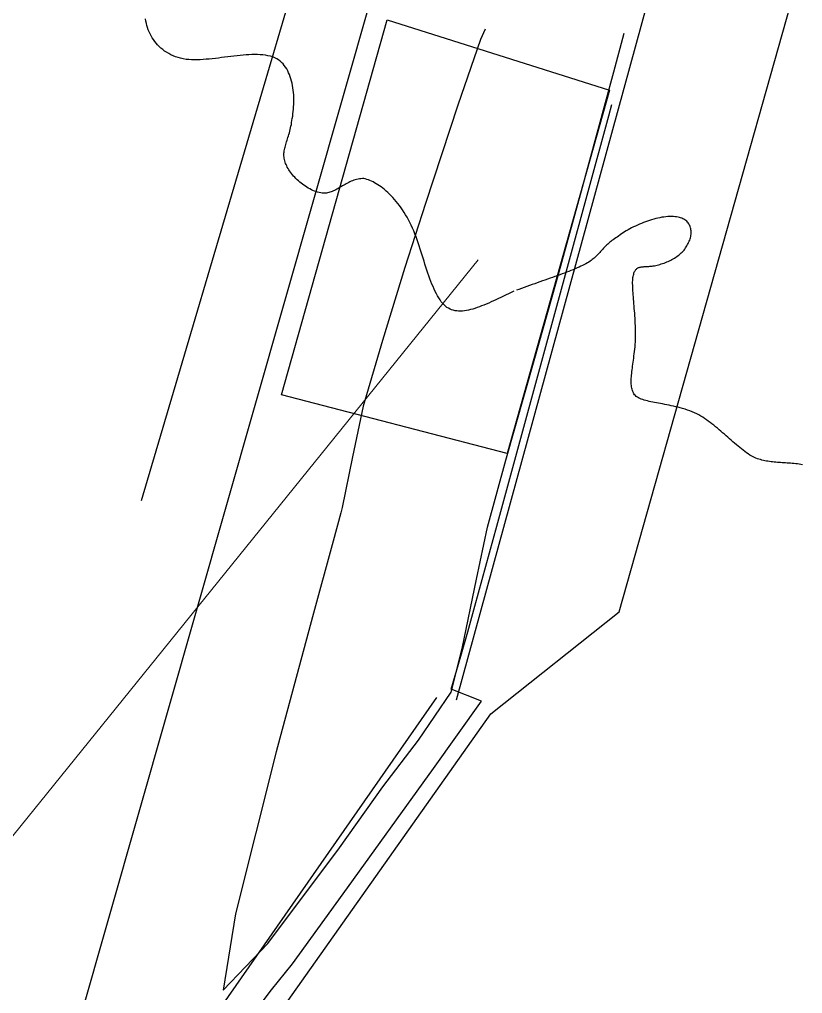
# Model space of a CAD drawing. Header units: metres. Extents: x 507606 to 508087, y 6966978 to 6967359.
# Drawn here: x 507939.292 to 507941.307, y 6967152.274 to 6967154.781 of the extents above; entities that cross this region are included whole.
import ezdxf

# ---------------------------------------------------------------- set-up
doc = ezdxf.new("R2010")
doc.units = ezdxf.units.M
doc.linetypes.add('ISO-DASHED2', pattern=[6, 4, -2])
for name, color, linetype in [('CON_EX. MIN', 253, 'ISO-DASHED2'), ('mga2020DR_GRATE', 252, 'Continuous'), ('mga2020ROAD_KERB_BACK', 252, 'Continuous'), ('mga2020ROAD_KERB_INVERT', 252, 'Continuous'), ('mga2020ROAD_KERB_LIP', 252, 'Continuous'), ('mga2020ROAD_KERB_TOP', 252, 'Continuous'), ('mga2020VEG_TREE', 252, 'Continuous')]:
    doc.layers.add(name, color=color, linetype=linetype)
doc.layers.add('D_UG_PIPES', color=142, linetype='EXIST_SWD', lineweight=0)
doc.styles.get("Standard").update_dxf_attribs({"font": 'ARIALN.TTF'})
doc.linetypes.add('EXIST_SWD', pattern='A,5,-2.5,5,-2,["SWD",Standard,S=2.5,R=0,X=0,Y=-1.25],-8,5,-2.5,5,-2.5', length=37.5)

# ---------------------------------------------------------------- blocks, each defined once
blk = doc.blocks.new('BAC V TREE')
for p, q in [((-13.7827, -7.5199), (-13.789, -7.4836)), ((-13.775, -7.5558), (-13.7827, -7.5199)), ((-13.7657, -7.5914), (-13.775, -7.5558)), ((-13.7549, -7.6266), (-13.7657, -7.5914)), ((-13.7426, -7.6613), (-13.7549, -7.6266)), ((-13.7287, -7.6954), (-13.7426, -7.6613)), ((-13.7133, -7.7289), (-13.7287, -7.6954)), ((-13.6964, -7.7617), (-13.7133, -7.7289)), ((-13.6778, -7.7937), (-13.6964, -7.7617)), ((-13.6578, -7.8249), (-13.6778, -7.7937)), ((-13.6361, -7.8552), (-13.6578, -7.8249)), ((-13.6129, -7.8844), (-13.6361, -7.8552)), ((-13.588, -7.9127), (-13.6129, -7.8844)), ((-13.5616, -7.9398), (-13.588, -7.9127)), ((-13.5336, -7.9657), (-13.5616, -7.9398)), ((-13.5039, -7.9903), (-13.5336, -7.9657)), ((-13.4727, -8.0136), (-13.5039, -7.9903)), ((-13.4398, -8.0355), (-13.4727, -8.0136)), ((-13.4052, -8.0559), (-13.4398, -8.0355)), ((-13.369, -8.0748), (-13.4052, -8.0559)), ((-13.3312, -8.0921), (-13.369, -8.0748)), ((-13.2917, -8.1077), (-13.3312, -8.0921)), ((-13.2505, -8.1215), (-13.2917, -8.1077)), ((-13.2077, -8.1335), (-13.2505, -8.1215)), ((-13.1631, -8.1437), (-13.2077, -8.1335)), ((-13.1169, -8.1518), (-13.1631, -8.1437)), ((-13.0722, -8.1558), (-13.1169, -8.1518)), ((-13.0263, -8.1582), (-13.0722, -8.1558)), ((-12.9796, -8.1591), (-13.0263, -8.1582)), ((-12.9319, -8.1587), (-12.9796, -8.1591)), ((-12.8835, -8.157), (-12.9319, -8.1587)), ((-12.8344, -8.1544), (-12.8835, -8.157)), ((-12.7846, -8.1507), (-12.8344, -8.1544)), ((-12.7344, -8.1463), (-12.7846, -8.1507)), ((-12.6837, -8.1412), (-12.7344, -8.1463)), ((-12.6327, -8.1356), (-12.6837, -8.1412)), ((-12.5815, -8.1295), (-12.6327, -8.1356)), ((-12.5301, -8.1232), (-12.5815, -8.1295)), ((-12.4787, -8.1167), (-12.5301, -8.1232)), ((-12.4272, -8.1102), (-12.4787, -8.1167)), ((-12.376, -8.1038), (-12.4272, -8.1102)), ((-12.3249, -8.0977), (-12.376, -8.1038)), ((-12.2741, -8.0919), (-12.3249, -8.0977)), ((-12.2238, -8.0867), (-12.2741, -8.0919)), ((-12.1739, -8.0821), (-12.2238, -8.0867)), ((-12.1246, -8.0783), (-12.1739, -8.0821)), ((-12.076, -8.0754), (-12.1246, -8.0783)), ((-12.0281, -8.0735), (-12.076, -8.0754)), ((-11.9811, -8.0728), (-12.0281, -8.0735)), ((-11.9351, -8.0734), (-11.9811, -8.0728)), ((-11.89, -8.0754), (-11.9351, -8.0734)), ((-11.8461, -8.079), (-11.89, -8.0754)), ((-11.8034, -8.0843), (-11.8461, -8.079)), ((-11.7621, -8.0915), (-11.8034, -8.0843)), ((-11.7221, -8.1006), (-11.7621, -8.0915)), ((-11.6836, -8.1118), (-11.7221, -8.1006)), ((-11.6467, -8.1252), (-11.6836, -8.1118)), ((-11.6164, -8.1417), (-11.6467, -8.1252)), ((-11.5878, -8.1603), (-11.6164, -8.1417)), ((-11.561, -8.1809), (-11.5878, -8.1603)), ((-11.5359, -8.2034), (-11.561, -8.1809)), ((-11.5125, -8.2276), (-11.5359, -8.2034)), ((-11.4907, -8.2536), (-11.5125, -8.2276)), ((-11.4705, -8.2811), (-11.4907, -8.2536)), ((-11.4519, -8.3101), (-11.4705, -8.2811)), ((-11.4348, -8.3406), (-11.4519, -8.3101)), ((-11.4191, -8.3723), (-11.4348, -8.3406)), ((-11.4049, -8.4052), (-11.4191, -8.3723)), ((-11.3921, -8.4393), (-11.4049, -8.4052)), ((-11.3807, -8.4743), (-11.3921, -8.4393)), ((-11.3706, -8.5103), (-11.3807, -8.4743)), ((-11.3618, -8.547), (-11.3706, -8.5103)), ((-11.3542, -8.5845), (-11.3618, -8.547)), ((-11.3479, -8.6226), (-11.3542, -8.5845)), ((-11.3427, -8.6613), (-11.3479, -8.6226)), ((-11.3387, -8.7003), (-11.3427, -8.6613)), ((-11.3357, -8.7397), (-11.3387, -8.7003)), ((-11.3339, -8.7793), (-11.3357, -8.7397)), ((-11.3342, -8.8985), (-11.3331, -8.8588)), ((-11.333, -8.819), (-11.3339, -8.7793)), ((-11.3331, -8.8588), (-11.333, -8.819)), ((-11.3472, -9.0547), (-11.3427, -9.0162)), ((-11.3427, -9.0162), (-11.339, -8.9773)), ((-11.339, -8.9773), (-11.3362, -8.938)), ((-11.3362, -8.938), (-11.3342, -8.8985)), ((-11.3695, -9.198), (-11.365, -9.1664)), ((-11.365, -9.1664), (-11.3584, -9.1299)), ((-11.3584, -9.1299), (-11.3525, -9.0926)), ((-11.3525, -9.0926), (-11.3472, -9.0547)), ((-11.4075, -9.369), (-11.4002, -9.3425)), ((-11.4002, -9.3425), (-11.3932, -9.3152)), ((-11.3932, -9.3152), (-11.3866, -9.2872)), ((-11.3866, -9.2872), (-11.3803, -9.2584)), ((-11.3803, -9.2584), (-11.3746, -9.2286)), ((-11.3746, -9.2286), (-11.3695, -9.198)), ((-11.4526, -9.515), (-11.4453, -9.492)), ((-11.4453, -9.492), (-11.4378, -9.4686)), ((-11.4378, -9.4686), (-11.4302, -9.4446)), ((-11.4302, -9.4446), (-11.4226, -9.42)), ((-11.4226, -9.42), (-11.415, -9.3948)), ((-11.415, -9.3948), (-11.4075, -9.369)), ((-11.4942, -9.6867), (-11.4914, -9.666)), ((-11.4914, -9.666), (-11.4877, -9.6452)), ((-11.4877, -9.6452), (-11.4833, -9.6242)), ((-11.4833, -9.6242), (-11.4782, -9.603)), ((-11.4782, -9.603), (-11.4725, -9.5815)), ((-11.4725, -9.5815), (-11.4663, -9.5597)), ((-11.4663, -9.5597), (-11.4596, -9.5376)), ((-11.4596, -9.5376), (-11.4526, -9.515)), ((-11.4971, -9.7277), (-11.4962, -9.7072)), ((-11.497, -9.7482), (-11.4971, -9.7277)), ((-11.4958, -9.7687), (-11.497, -9.7482)), ((-11.4962, -9.7072), (-11.4942, -9.6867)), ((-11.4933, -9.7893), (-11.4958, -9.7687)), ((-11.4895, -9.81), (-11.4933, -9.7893)), ((-11.4844, -9.8309), (-11.4895, -9.81)), ((-11.4778, -9.8519), (-11.4844, -9.8309)), ((-11.4696, -9.8732), (-11.4778, -9.8519)), ((-11.4598, -9.8948), (-11.4696, -9.8732)), ((-11.4511, -9.9151), (-11.4598, -9.8948)), ((-11.4411, -9.9358), (-11.4511, -9.9151)), ((-11.4297, -9.9567), (-11.4411, -9.9358)), ((-11.4171, -9.9778), (-11.4297, -9.9567)), ((-11.4034, -9.9989), (-11.4171, -9.9778)), ((-11.3885, -10.02), (-11.4034, -9.9989)), ((-11.3726, -10.0412), (-11.3885, -10.02)), ((-11.3557, -10.0622), (-11.3726, -10.0412)), ((-11.3378, -10.083), (-11.3557, -10.0622)), ((-11.319, -10.1036), (-11.3378, -10.083)), ((-11.2993, -10.124), (-11.319, -10.1036)), ((-11.2789, -10.1439), (-11.2993, -10.124)), ((-11.2577, -10.1634), (-11.2789, -10.1439)), ((-10.339, -10.1539), (-10.3609, -10.1619)), ((-10.3167, -10.1466), (-10.339, -10.1539)), ((-10.2941, -10.1403), (-10.3167, -10.1466)), ((-10.271, -10.135), (-10.2941, -10.1403)), ((-10.2474, -10.1308), (-10.271, -10.135)), ((-10.2233, -10.1278), (-10.2474, -10.1308)), ((-10.1988, -10.126), (-10.2233, -10.1278)), ((-10.1737, -10.1257), (-10.1988, -10.126)), ((-10.1497, -10.1312), (-10.1737, -10.1257)), ((-10.1251, -10.1381), (-10.1497, -10.1312)), ((-10.1, -10.1464), (-10.1251, -10.1381)), ((-10.0745, -10.1562), (-10.1, -10.1464)), ((-10.0486, -10.1674), (-10.0745, -10.1562)), ((-11.2358, -10.1825), (-11.2577, -10.1634)), ((-11.2133, -10.2009), (-11.2358, -10.1825)), ((-11.1903, -10.2188), (-11.2133, -10.2009)), ((-11.1667, -10.236), (-11.1903, -10.2188)), ((-11.1426, -10.2524), (-11.1667, -10.236)), ((-11.1182, -10.268), (-11.1426, -10.2524)), ((-11.0934, -10.2827), (-11.1182, -10.268)), ((-11.0682, -10.2965), (-11.0934, -10.2827)), ((-11.0429, -10.3092), (-11.0682, -10.2965)), ((-11.0173, -10.3209), (-11.0429, -10.3092)), ((-10.6401, -10.3114), (-10.6591, -10.3211)), ((-10.6211, -10.3013), (-10.6401, -10.3114)), ((-10.6021, -10.2907), (-10.6211, -10.3013)), ((-10.583, -10.2797), (-10.6021, -10.2907)), ((-10.5638, -10.2685), (-10.583, -10.2797)), ((-10.5444, -10.2571), (-10.5638, -10.2685)), ((-10.525, -10.2456), (-10.5444, -10.2571)), ((-10.5053, -10.2342), (-10.525, -10.2456)), ((-10.4855, -10.2228), (-10.5053, -10.2342)), ((-10.4654, -10.2117), (-10.4855, -10.2228)), ((-10.4451, -10.2008), (-10.4654, -10.2117)), ((-10.4245, -10.1903), (-10.4451, -10.2008)), ((-10.4036, -10.1802), (-10.4245, -10.1903)), ((-10.3824, -10.1708), (-10.4036, -10.1802)), ((-10.3609, -10.1619), (-10.3824, -10.1708)), ((-10.0223, -10.18), (-10.0486, -10.1674)), ((-9.9957, -10.194), (-10.0223, -10.18)), ((-9.9688, -10.2095), (-9.9957, -10.194)), ((-9.9416, -10.2264), (-9.9688, -10.2095)), ((-9.9142, -10.2446), (-9.9416, -10.2264)), ((-9.8867, -10.2643), (-9.9142, -10.2446)), ((-9.8591, -10.2853), (-9.8867, -10.2643)), ((-9.8313, -10.3078), (-9.8591, -10.2853)), ((-9.8036, -10.3316), (-9.8313, -10.3078)), ((-10.9916, -10.3314), (-11.0173, -10.3209)), ((-10.9658, -10.3408), (-10.9916, -10.3314)), ((-10.94, -10.3489), (-10.9658, -10.3408)), ((-10.9142, -10.3556), (-10.94, -10.3489)), ((-10.8885, -10.3609), (-10.9142, -10.3556)), ((-10.8629, -10.3648), (-10.8885, -10.3609)), ((-10.8376, -10.3671), (-10.8629, -10.3648)), ((-10.8124, -10.3679), (-10.8376, -10.3671)), ((-10.7929, -10.3658), (-10.8124, -10.3679)), ((-10.7735, -10.3625), (-10.7929, -10.3658)), ((-10.7542, -10.358), (-10.7735, -10.3625)), ((-10.735, -10.3524), (-10.7542, -10.358)), ((-10.716, -10.3458), (-10.735, -10.3524)), ((-10.697, -10.3384), (-10.716, -10.3458)), ((-10.678, -10.3301), (-10.697, -10.3384)), ((-10.6591, -10.3211), (-10.678, -10.3301)), ((-9.7758, -10.3568), (-9.8036, -10.3316)), ((-9.7481, -10.3834), (-9.7758, -10.3568)), ((-9.7205, -10.4114), (-9.7481, -10.3834)), ((-9.693, -10.4407), (-9.7205, -10.4114)), ((-9.6656, -10.4714), (-9.693, -10.4407)), ((-9.6385, -10.5034), (-9.6656, -10.4714)), ((-9.6117, -10.5369), (-9.6385, -10.5034)), ((-9.5851, -10.5716), (-9.6117, -10.5369)), ((-9.5589, -10.6077), (-9.5851, -10.5716)), ((-9.533, -10.6452), (-9.5589, -10.6077)), ((-9.5076, -10.684), (-9.533, -10.6452)), ((-9.4827, -10.7241), (-9.5076, -10.684)), ((-9.4582, -10.7655), (-9.4827, -10.7241)), ((-9.4343, -10.8083), (-9.4582, -10.7655)), ((-5.3757, -10.7966), (-5.4099, -10.8064)), ((-5.3416, -10.7876), (-5.3757, -10.7966)), ((-5.3076, -10.7795), (-5.3416, -10.7876)), ((-5.2738, -10.7724), (-5.3076, -10.7795)), ((-5.2404, -10.7663), (-5.2738, -10.7724)), ((-5.2073, -10.7614), (-5.2404, -10.7663)), ((-5.1747, -10.7576), (-5.2073, -10.7614)), ((-5.1426, -10.7549), (-5.1747, -10.7576)), ((-5.1111, -10.7535), (-5.1426, -10.7549)), ((-5.0802, -10.7535), (-5.1111, -10.7535)), ((-5.0501, -10.7547), (-5.0802, -10.7535)), ((-5.0208, -10.7574), (-5.0501, -10.7547)), ((-4.9962, -10.7595), (-5.0208, -10.7574)), ((-4.9728, -10.7629), (-4.9962, -10.7595)), ((-4.9506, -10.7677), (-4.9728, -10.7629)), ((-4.9297, -10.7736), (-4.9506, -10.7677)), ((-4.91, -10.7807), (-4.9297, -10.7736)), ((-4.8915, -10.789), (-4.91, -10.7807)), ((-4.8742, -10.7983), (-4.8915, -10.789)), ((-4.8581, -10.8086), (-4.8742, -10.7983)), ((-9.411, -10.8524), (-9.4343, -10.8083)), ((-9.3883, -10.8978), (-9.411, -10.8524)), ((-9.3662, -10.9446), (-9.3883, -10.8978)), ((-9.3473, -10.9923), (-9.3662, -10.9446)), ((-5.7708, -10.9585), (-5.8003, -10.975)), ((-5.7405, -10.9424), (-5.7708, -10.9585)), ((-5.7094, -10.9265), (-5.7405, -10.9424)), ((-5.6778, -10.911), (-5.7094, -10.9265)), ((-5.6455, -10.896), (-5.6778, -10.911)), ((-5.6128, -10.8814), (-5.6455, -10.896)), ((-5.5796, -10.8673), (-5.6128, -10.8814)), ((-5.5461, -10.8538), (-5.5796, -10.8673)), ((-5.5123, -10.8409), (-5.5461, -10.8538)), ((-5.4783, -10.8286), (-5.5123, -10.8409)), ((-5.4441, -10.8172), (-5.4783, -10.8286)), ((-5.4099, -10.8064), (-5.4441, -10.8172)), ((-4.8432, -10.8199), (-4.8581, -10.8086)), ((-4.8295, -10.8321), (-4.8432, -10.8199)), ((-4.8169, -10.8451), (-4.8295, -10.8321)), ((-4.8056, -10.859), (-4.8169, -10.8451)), ((-4.7954, -10.8735), (-4.8056, -10.859)), ((-4.7864, -10.8888), (-4.7954, -10.8735)), ((-4.7785, -10.9046), (-4.7864, -10.8888)), ((-4.7718, -10.9211), (-4.7785, -10.9046)), ((-4.7663, -10.938), (-4.7718, -10.9211)), ((-4.7619, -10.9555), (-4.7663, -10.938)), ((-4.7586, -10.9733), (-4.7619, -10.9555)), ((-9.3288, -11.0408), (-9.3473, -10.9923)), ((-9.3108, -11.09), (-9.3288, -11.0408)), ((-9.2933, -11.1397), (-9.3108, -11.09)), ((-6.0257, -11.1222), (-6.0472, -11.1367)), ((-6.0029, -11.1075), (-6.0257, -11.1222)), ((-5.9786, -11.0928), (-6.0029, -11.1075)), ((-5.9566, -11.076), (-5.9786, -11.0928)), ((-5.9334, -11.0591), (-5.9566, -11.076)), ((-5.9089, -11.0422), (-5.9334, -11.0591)), ((-5.8833, -11.0252), (-5.9089, -11.0422)), ((-5.8566, -11.0084), (-5.8833, -11.0252)), ((-5.8289, -10.9916), (-5.8566, -11.0084)), ((-5.8003, -10.975), (-5.8289, -10.9916)), ((-4.7732, -11.1243), (-4.7675, -11.1051)), ((-4.7675, -11.1051), (-4.7628, -11.086)), ((-4.7628, -11.086), (-4.7593, -11.0668)), ((-4.7593, -11.0668), (-4.757, -11.0477)), ((-4.7565, -10.9915), (-4.7586, -10.9733)), ((-4.757, -11.0477), (-4.7557, -11.0288)), ((-4.7555, -11.01), (-4.7565, -10.9915)), ((-4.7557, -11.0288), (-4.7555, -11.01)), ((-9.2761, -11.1899), (-9.2933, -11.1397)), ((-9.2592, -11.2404), (-9.2761, -11.1899)), ((-9.2426, -11.2911), (-9.2592, -11.2404)), ((-6.2066, -11.2779), (-6.2191, -11.2917)), ((-6.1938, -11.2641), (-6.2066, -11.2779)), ((-6.1805, -11.2503), (-6.1938, -11.2641)), ((-6.1667, -11.2363), (-6.1805, -11.2503)), ((-6.1522, -11.2223), (-6.1667, -11.2363)), ((-6.1371, -11.2083), (-6.1522, -11.2223)), ((-6.1211, -11.1941), (-6.1371, -11.2083)), ((-6.1042, -11.1799), (-6.1211, -11.1941)), ((-6.0863, -11.1656), (-6.1042, -11.1799)), ((-6.0673, -11.1512), (-6.0863, -11.1656)), ((-6.0472, -11.1367), (-6.0673, -11.1512)), ((-4.8599, -11.2914), (-4.8472, -11.2739)), ((-4.8472, -11.2739), (-4.8355, -11.256)), ((-4.8355, -11.256), (-4.8249, -11.2376)), ((-4.8249, -11.2376), (-4.8153, -11.2188)), ((-4.8153, -11.2188), (-4.8069, -11.1996)), ((-4.8069, -11.1996), (-4.7968, -11.1811)), ((-4.7968, -11.1811), (-4.7879, -11.1623)), ((-4.7879, -11.1623), (-4.78, -11.1434)), ((-4.78, -11.1434), (-4.7732, -11.1243)), ((-9.2263, -11.3418), (-9.2426, -11.2911)), ((-9.2101, -11.3926), (-9.2263, -11.3418)), ((-9.194, -11.4431), (-9.2101, -11.3926)), ((-9.178, -11.4934), (-9.194, -11.4431)), ((-6.361, -11.44), (-6.3767, -11.4533)), ((-6.3461, -11.4267), (-6.361, -11.44)), ((-6.3318, -11.4133), (-6.3461, -11.4267)), ((-6.3181, -11.4), (-6.3318, -11.4133)), ((-6.305, -11.3866), (-6.3181, -11.4)), ((-6.2922, -11.3731), (-6.305, -11.3866)), ((-6.2798, -11.3597), (-6.2922, -11.3731)), ((-6.2676, -11.3462), (-6.2798, -11.3597)), ((-6.2555, -11.3326), (-6.2676, -11.3462)), ((-6.2435, -11.319), (-6.2555, -11.3326)), ((-6.2314, -11.3054), (-6.2435, -11.319)), ((-6.2191, -11.2917), (-6.2314, -11.3054)), ((-5.0519, -11.4528), (-5.0314, -11.4405)), ((-5.0314, -11.4405), (-5.0114, -11.4278)), ((-5.0114, -11.4278), (-4.9918, -11.4146)), ((-4.9918, -11.4146), (-4.9728, -11.4009)), ((-4.9728, -11.4009), (-4.9545, -11.3866)), ((-4.9545, -11.3866), (-4.9368, -11.3719)), ((-4.9368, -11.3719), (-4.9198, -11.3568)), ((-4.9198, -11.3568), (-4.9036, -11.3411)), ((-4.9036, -11.3411), (-4.8882, -11.325)), ((-4.8882, -11.325), (-4.8736, -11.3084)), ((-4.8736, -11.3084), (-4.8599, -11.2914)), ((-9.1621, -11.5433), (-9.178, -11.4934)), ((-9.1461, -11.5927), (-9.1621, -11.5433)), ((-9.13, -11.6414), (-9.1461, -11.5927)), ((-6.6441, -11.6053), (-6.6769, -11.6194)), ((-6.6123, -11.5911), (-6.6441, -11.6053)), ((-6.5816, -11.5769), (-6.6123, -11.5911)), ((-6.552, -11.5626), (-6.5816, -11.5769)), ((-6.5236, -11.5483), (-6.552, -11.5626)), ((-6.4965, -11.534), (-6.5236, -11.5483)), ((-6.4706, -11.5195), (-6.4965, -11.534)), ((-6.4495, -11.5063), (-6.4706, -11.5195)), ((-6.4296, -11.4931), (-6.4495, -11.5063)), ((-6.411, -11.4798), (-6.4296, -11.4931)), ((-6.3934, -11.4666), (-6.411, -11.4798)), ((-6.3767, -11.4533), (-6.3934, -11.4666)), ((-5.6463, -11.61), (-5.6372, -11.6045)), ((-5.6372, -11.6045), (-5.6276, -11.5999)), ((-5.6276, -11.5999), (-5.6176, -11.5959)), ((-5.6176, -11.5959), (-5.607, -11.5927)), ((-5.607, -11.5927), (-5.5959, -11.59)), ((-5.5959, -11.59), (-5.5843, -11.5878)), ((-5.5843, -11.5878), (-5.5722, -11.586)), ((-5.5722, -11.586), (-5.5596, -11.5846)), ((-5.5596, -11.5846), (-5.5464, -11.5835)), ((-5.5464, -11.5835), (-5.5327, -11.5826)), ((-5.5327, -11.5826), (-5.5184, -11.5818)), ((-5.5184, -11.5818), (-5.5036, -11.581)), ((-5.5036, -11.581), (-5.4882, -11.5803)), ((-5.4882, -11.5803), (-5.4723, -11.5794)), ((-5.4723, -11.5794), (-5.4557, -11.5784)), ((-5.4557, -11.5784), (-5.4386, -11.5771)), ((-5.4386, -11.5771), (-5.4209, -11.5755)), ((-5.4209, -11.5755), (-5.4026, -11.5735)), ((-5.4026, -11.5735), (-5.3836, -11.5711)), ((-5.3836, -11.5711), (-5.3618, -11.5672)), ((-5.3618, -11.5672), (-5.3398, -11.5627)), ((-5.3398, -11.5627), (-5.3175, -11.5576)), ((-5.3175, -11.5576), (-5.2951, -11.5519)), ((-5.2951, -11.5519), (-5.2725, -11.5457)), ((-5.2725, -11.5457), (-5.2499, -11.5389)), ((-5.2499, -11.5389), (-5.2273, -11.5315)), ((-5.2273, -11.5315), (-5.2048, -11.5236)), ((-5.2048, -11.5236), (-5.1823, -11.5151)), ((-5.1823, -11.5151), (-5.16, -11.506)), ((-5.16, -11.506), (-5.1378, -11.4964)), ((-5.1378, -11.4964), (-5.1159, -11.4863)), ((-5.1159, -11.4863), (-5.0942, -11.4756)), ((-5.0942, -11.4756), (-5.0729, -11.4645)), ((-5.0729, -11.4645), (-5.0519, -11.4528)), ((-9.1138, -11.6894), (-9.13, -11.6414)), ((-9.0975, -11.7365), (-9.1138, -11.6894)), ((-9.0809, -11.7826), (-9.0975, -11.7365)), ((-7.051, -11.7616), (-7.092, -11.7761)), ((-7.0105, -11.7472), (-7.051, -11.7616)), ((-6.9706, -11.7329), (-7.0105, -11.7472)), ((-6.9313, -11.7186), (-6.9706, -11.7329)), ((-6.8926, -11.7043), (-6.9313, -11.7186)), ((-6.8546, -11.6901), (-6.8926, -11.7043)), ((-6.8174, -11.676), (-6.8546, -11.6901)), ((-6.781, -11.6618), (-6.8174, -11.676)), ((-6.7453, -11.6477), (-6.781, -11.6618)), ((-6.7106, -11.6336), (-6.7453, -11.6477)), ((-6.6769, -11.6194), (-6.7106, -11.6336)), ((-5.7219, -11.7874), (-5.7198, -11.7651)), ((-5.7198, -11.7651), (-5.716, -11.7442)), ((-5.716, -11.7442), (-5.7118, -11.725)), ((-5.7118, -11.725), (-5.7072, -11.7074)), ((-5.7072, -11.7074), (-5.7022, -11.6914)), ((-5.7022, -11.6914), (-5.6968, -11.6768)), ((-5.6968, -11.6768), (-5.6909, -11.6637)), ((-5.6909, -11.6637), (-5.6846, -11.6518)), ((-5.6846, -11.6518), (-5.6779, -11.6413)), ((-5.6779, -11.6413), (-5.6707, -11.6319)), ((-5.6707, -11.6319), (-5.663, -11.6236)), ((-5.663, -11.6236), (-5.6549, -11.6163)), ((-5.6549, -11.6163), (-5.6463, -11.61)), ((-9.064, -11.8276), (-9.0809, -11.7826)), ((-9.0469, -11.8714), (-9.064, -11.8276)), ((-9.0293, -11.9138), (-9.0469, -11.8714)), ((-9.0113, -11.9547), (-9.0293, -11.9138)), ((-7.5193, -11.9268), (-7.5627, -11.9427)), ((-7.4759, -11.9111), (-7.5193, -11.9268)), ((-7.4325, -11.8956), (-7.4759, -11.9111)), ((-7.3891, -11.8802), (-7.4325, -11.8956)), ((-7.3459, -11.8649), (-7.3891, -11.8802)), ((-7.3029, -11.8498), (-7.3459, -11.8649)), ((-7.2601, -11.8349), (-7.3029, -11.8498)), ((-7.2175, -11.82), (-7.2601, -11.8349)), ((-7.1753, -11.8053), (-7.2175, -11.82)), ((-7.1335, -11.7906), (-7.1753, -11.8053)), ((-7.092, -11.7761), (-7.1335, -11.7906)), ((-5.7242, -11.8631), (-5.7241, -11.8364)), ((-5.7237, -11.8912), (-5.7242, -11.8631)), ((-5.7241, -11.8364), (-5.7233, -11.8111)), ((-5.7228, -11.9206), (-5.7237, -11.8912)), ((-5.7233, -11.8111), (-5.7219, -11.7874)), ((-5.7214, -11.9512), (-5.7228, -11.9206)), ((-8.9929, -11.9941), (-9.0113, -11.9547)), ((-8.974, -12.0317), (-8.9929, -11.9941)), ((-8.9544, -12.0675), (-8.974, -12.0317)), ((-8.9343, -12.1014), (-8.9544, -12.0675)), ((-7.9043, -12.0913), (-7.9458, -12.1109)), ((-7.8625, -12.0714), (-7.9043, -12.0913)), ((-7.8204, -12.0514), (-7.8625, -12.0714)), ((-7.778, -12.0314), (-7.8204, -12.0514)), ((-7.7353, -12.0113), (-7.778, -12.0314)), ((-7.6924, -11.9914), (-7.7353, -12.0113)), ((-7.6061, -11.9587), (-7.6494, -11.9749)), ((-7.5627, -11.9427), (-7.6061, -11.9587)), ((-5.7195, -11.983), (-5.7214, -11.9512)), ((-5.7173, -12.016), (-5.7195, -11.983)), ((-5.7149, -12.05), (-5.7173, -12.016)), ((-5.7121, -12.0851), (-5.7149, -12.05)), ((-5.7092, -12.1211), (-5.7121, -12.0851)), ((-8.9135, -12.1331), (-8.9343, -12.1014)), ((-8.892, -12.1627), (-8.9135, -12.1331)), ((-8.8697, -12.19), (-8.892, -12.1627)), ((-8.8465, -12.2149), (-8.8697, -12.19)), ((-8.8226, -12.2372), (-8.8465, -12.2149)), ((-8.7977, -12.2568), (-8.8226, -12.2372)), ((-8.2623, -12.2481), (-8.2996, -12.2614)), ((-8.2244, -12.2337), (-8.2623, -12.2481)), ((-8.1861, -12.2183), (-8.2244, -12.2337)), ((-8.1472, -12.2021), (-8.1861, -12.2183)), ((-8.1078, -12.1851), (-8.1472, -12.2021)), ((-8.0679, -12.1674), (-8.1078, -12.1851)), ((-8.0276, -12.149), (-8.0679, -12.1674)), ((-7.9869, -12.1302), (-8.0276, -12.149)), ((-7.9458, -12.1109), (-7.9869, -12.1302)), ((-5.7061, -12.1581), (-5.7092, -12.1211)), ((-5.7029, -12.1958), (-5.7061, -12.1581)), ((-5.6997, -12.2344), (-5.7029, -12.1958)), ((-5.6965, -12.2737), (-5.6997, -12.2344)), ((-8.773, -12.2728), (-8.7977, -12.2568)), ((-8.7473, -12.2862), (-8.773, -12.2728)), ((-8.7207, -12.2972), (-8.7473, -12.2862)), ((-8.6932, -12.3058), (-8.7207, -12.2972)), ((-8.6648, -12.3123), (-8.6932, -12.3058)), ((-8.6354, -12.3166), (-8.6648, -12.3123)), ((-8.6053, -12.3188), (-8.6354, -12.3166)), ((-8.5743, -12.3191), (-8.6053, -12.3188)), ((-8.5425, -12.3175), (-8.5743, -12.3191)), ((-8.5099, -12.3141), (-8.5425, -12.3175)), ((-8.4765, -12.309), (-8.5099, -12.3141)), ((-8.4425, -12.3023), (-8.4765, -12.309)), ((-8.4078, -12.2942), (-8.4425, -12.3023)), ((-8.3723, -12.2845), (-8.4078, -12.2942)), ((-8.3363, -12.2736), (-8.3723, -12.2845)), ((-8.2996, -12.2614), (-8.3363, -12.2736)), ((-5.6933, -12.3137), (-5.6965, -12.2737)), ((-5.6903, -12.3543), (-5.6933, -12.3137)), ((-5.6874, -12.3955), (-5.6903, -12.3543)), ((-5.6848, -12.4372), (-5.6874, -12.3955)), ((-5.6824, -12.4793), (-5.6848, -12.4372)), ((-5.6804, -12.5218), (-5.6824, -12.4793)), ((-5.6787, -12.5647), (-5.6804, -12.5218)), ((-5.6774, -12.6078), (-5.6787, -12.5647)), ((-5.6767, -12.6511), (-5.6774, -12.6078)), ((-5.6768, -12.7383), (-5.6764, -12.6947)), ((-5.6764, -12.6947), (-5.6767, -12.6511)), ((-5.6851, -12.9126), (-5.6819, -12.8691)), ((-5.6819, -12.8691), (-5.6795, -12.8256)), ((-5.6795, -12.8256), (-5.6778, -12.7819)), ((-5.6778, -12.7819), (-5.6768, -12.7383)), ((-5.702, -13.0615), (-5.6975, -13.0255)), ((-5.6975, -13.0255), (-5.6931, -12.9887)), ((-5.6931, -12.9887), (-5.689, -12.951)), ((-5.689, -12.951), (-5.6851, -12.9126)), ((-5.7251, -13.2292), (-5.7207, -13.1973)), ((-5.7207, -13.1973), (-5.7161, -13.1646)), ((-5.7161, -13.1646), (-5.7114, -13.131)), ((-5.7114, -13.131), (-5.7067, -13.0966)), ((-5.7067, -13.0966), (-5.702, -13.0615)), ((-5.7456, -13.4041), (-5.7433, -13.3769)), ((-5.7433, -13.3769), (-5.7404, -13.349)), ((-5.7404, -13.349), (-5.7371, -13.3202)), ((-5.7371, -13.3202), (-5.7334, -13.2907)), ((-5.7334, -13.2907), (-5.7294, -13.2604)), ((-5.7294, -13.2604), (-5.7251, -13.2292)), ((-5.749, -13.4808), (-5.7485, -13.456)), ((-5.7487, -13.5048), (-5.749, -13.4808)), ((-5.7476, -13.528), (-5.7487, -13.5048)), ((-5.7485, -13.456), (-5.7474, -13.4304)), ((-5.7456, -13.5505), (-5.7476, -13.528)), ((-5.7474, -13.4304), (-5.7456, -13.4041)), ((-5.7427, -13.5722), (-5.7456, -13.5505)), ((-5.7388, -13.5931), (-5.7427, -13.5722)), ((-5.7339, -13.6132), (-5.7388, -13.5931)), ((-5.7278, -13.6326), (-5.7339, -13.6132)), ((-5.7205, -13.6512), (-5.7278, -13.6326)), ((-5.712, -13.669), (-5.7205, -13.6512)), ((-5.7022, -13.6861), (-5.712, -13.669)), ((-5.691, -13.7024), (-5.7022, -13.6861)), ((-5.6784, -13.7179), (-5.691, -13.7024)), ((-5.6644, -13.7327), (-5.6784, -13.7179)), ((-5.6457, -13.7445), (-5.6644, -13.7327)), ((-5.6257, -13.7554), (-5.6457, -13.7445)), ((-5.6044, -13.7654), (-5.6257, -13.7554)), ((-5.5818, -13.7748), (-5.6044, -13.7654)), ((-5.558, -13.7834), (-5.5818, -13.7748)), ((-5.533, -13.7915), (-5.558, -13.7834)), ((-5.5069, -13.7991), (-5.533, -13.7915)), ((-5.4797, -13.8062), (-5.5069, -13.7991)), ((-5.4515, -13.813), (-5.4797, -13.8062)), ((-5.4223, -13.8194), (-5.4515, -13.813)), ((-5.3921, -13.8257), (-5.4223, -13.8194)), ((-5.3611, -13.8318), (-5.3921, -13.8257)), ((-5.3292, -13.8378), (-5.3611, -13.8318)), ((-5.2965, -13.8439), (-5.3292, -13.8378)), ((-5.263, -13.85), (-5.2965, -13.8439)), ((-5.2288, -13.8563), (-5.263, -13.85)), ((-5.1939, -13.8628), (-5.2288, -13.8563)), ((-5.1584, -13.8696), (-5.1939, -13.8628)), ((-5.1224, -13.8768), (-5.1584, -13.8696)), ((-5.0858, -13.8844), (-5.1224, -13.8768)), ((-5.0487, -13.8926), (-5.0858, -13.8844)), ((-5.0111, -13.9013), (-5.0487, -13.8926)), ((-4.9732, -13.9107), (-5.0111, -13.9013)), ((-4.9349, -13.9209), (-4.9732, -13.9107)), ((-4.8963, -13.9319), (-4.9349, -13.9209)), ((-4.8575, -13.9438), (-4.8963, -13.9319)), ((-4.8184, -13.9566), (-4.8575, -13.9438)), ((-4.7792, -13.9706), (-4.8184, -13.9566)), ((-4.7399, -13.9856), (-4.7792, -13.9706)), ((-4.7004, -14.0018), (-4.7399, -13.9856)), ((-4.661, -14.0193), (-4.7004, -14.0018)), ((-4.6285, -14.0373), (-4.661, -14.0193)), ((-4.5964, -14.0562), (-4.6285, -14.0373)), ((-4.5647, -14.076), (-4.5964, -14.0562)), ((-4.5333, -14.0965), (-4.5647, -14.076)), ((-4.5022, -14.1178), (-4.5333, -14.0965)), ((-4.4715, -14.1397), (-4.5022, -14.1178)), ((-4.441, -14.1623), (-4.4715, -14.1397)), ((-4.4108, -14.1853), (-4.441, -14.1623)), ((-4.3809, -14.2089), (-4.4108, -14.1853)), ((-4.3512, -14.2328), (-4.3809, -14.2089)), ((-4.3218, -14.2571), (-4.3512, -14.2328)), ((-4.2925, -14.2817), (-4.3218, -14.2571)), ((-4.2635, -14.3065), (-4.2925, -14.2817)), ((-4.2346, -14.3315), (-4.2635, -14.3065)), ((-4.2059, -14.3566), (-4.2346, -14.3315)), ((-4.1773, -14.3817), (-4.2059, -14.3566)), ((-4.1488, -14.4068), (-4.1773, -14.3817)), ((-4.1204, -14.4318), (-4.1488, -14.4068)), ((-4.0922, -14.4566), (-4.1204, -14.4318)), ((-4.0639, -14.4813), (-4.0922, -14.4566)), ((-4.0358, -14.5056), (-4.0639, -14.4813)), ((-4.0077, -14.5297), (-4.0358, -14.5056)), ((-3.9796, -14.5533), (-4.0077, -14.5297)), ((-3.9515, -14.5765), (-3.9796, -14.5533)), ((-3.9234, -14.5991), (-3.9515, -14.5765)), ((-3.8952, -14.6212), (-3.9234, -14.5991)), ((-3.867, -14.6426), (-3.8952, -14.6212)), ((-3.8387, -14.6633), (-3.867, -14.6426)), ((-3.8104, -14.6832), (-3.8387, -14.6633)), ((-3.7819, -14.7023), (-3.8104, -14.6832)), ((-3.7534, -14.7205), (-3.7819, -14.7023)), ((-3.7299, -14.7322), (-3.7534, -14.7205)), ((-3.7062, -14.743), (-3.7299, -14.7322)), ((-3.6824, -14.7529), (-3.7062, -14.743)), ((-3.6583, -14.762), (-3.6824, -14.7529)), ((-3.634, -14.7702), (-3.6583, -14.762)), ((-3.6096, -14.7777), (-3.634, -14.7702)), ((-3.5849, -14.7845), (-3.6096, -14.7777)), ((-3.5601, -14.7906), (-3.5849, -14.7845)), ((-3.535, -14.7961), (-3.5601, -14.7906)), ((-3.5098, -14.8011), (-3.535, -14.7961)), ((-3.4844, -14.8055), (-3.5098, -14.8011)), ((-3.4588, -14.8094), (-3.4844, -14.8055)), ((-3.433, -14.8129), (-3.4588, -14.8094)), ((-3.407, -14.8161), (-3.433, -14.8129)), ((-3.3808, -14.8189), (-3.407, -14.8161)), ((-3.3545, -14.8214), (-3.3808, -14.8189)), ((-3.3279, -14.8236), (-3.3545, -14.8214)), ((-3.3012, -14.8257), (-3.3279, -14.8236)), ((-3.2744, -14.8276), (-3.3012, -14.8257)), ((-3.2473, -14.8294), (-3.2744, -14.8276)), ((-3.2201, -14.8312), (-3.2473, -14.8294)), ((-3.1927, -14.8329), (-3.2201, -14.8312)), ((-3.1651, -14.8347), (-3.1927, -14.8329)), ((-3.1373, -14.8365), (-3.1651, -14.8347)), ((-3.1094, -14.8385), (-3.1373, -14.8365)), ((-3.0814, -14.8407), (-3.1094, -14.8385)), ((-3.0531, -14.843), (-3.0814, -14.8407)), ((-3.0247, -14.8457), (-3.0531, -14.843)), ((-2.9962, -14.8486), (-3.0247, -14.8457)), ((-2.9674, -14.852), (-2.9962, -14.8486)), ((-2.9386, -14.8557), (-2.9674, -14.852)), ((-2.9115, -14.8629), (-2.9386, -14.8557))]:
    blk.add_line(p, q)
blk = doc.blocks.new('XE_SURVEY')
at = {"layer": 'D_UG_PIPES', "flags": 128}
blk.add_lwpolyline([(507940.473, 6967154.1617), (507935.0213, 6967147.4173)], dxfattribs=at)
at = {"layer": 'mga2020DR_GRATE'}
blk.add_polyline3d([(507940.2384, 6967154.7792, 4.6472), (507940.8107, 6967154.599, 4.5377), (507940.5477, 6967153.664, 4.5349), (507939.9669, 6967153.8147, 4.6387), (507940.2384, 6967154.7792, 4.6472)], dxfattribs=at)
at = {"layer": 'mga2020ROAD_KERB_BACK'}
blk.add_polyline3d([(507937.6199, 6967143.2624, 4.853), (507938.1839, 6967146.1497, 4.8191), (507938.2622, 6967146.4197, 4.8159), (507939.9238, 6967152.1717, 4.7336), (507940.5055, 6967152.994, 4.7235), (507940.8359, 6967153.2566, 4.7239), (507941.3074, 6967154.928, 4.7308), (507941.1625, 6967155.3126, 4.7343), (507941.067, 6967156.0371, 4.7721)], dxfattribs=at)
at = {"layer": 'mga2020ROAD_KERB_INVERT'}
blk.add_polyline3d([(507940.3652, 6967153.0358, 4.5436), (507939.81, 6967152.2385, 4.6013)], dxfattribs=at)
at = {"layer": 'mga2020ROAD_KERB_LIP'}
blk.add_polyline3d([(507940.5745, 6967156.1601, 4.6961), (507937.7921, 6967146.409, 4.6931), (507937.1877, 6967143.283, 4.7315), (507937.1723, 6967143.1361, 4.7332), (507937.1157, 6967139.956, 4.7461), (507937.1179, 6967139.9236, 4.7462), (507937.2129, 6967139.1289, 4.7483), (507937.1319, 6967136.6368, 4.7547), (507936.7171, 6967134.8698, 4.7594), (507936.4863, 6967134.2283, 4.7627), (507935.3099, 6967132.0298, 4.7746), (507933.9243, 6967130.3994, 4.7847), (507933.6576, 6967130.1638, 4.7846), (507931.5869, 6967128.775, 4.7834), (507929.719, 6967128.0276, 4.7824), (507929.2517, 6967127.9011, 4.7875), (507926.778, 6967127.589, 4.8136), (507925.3832, 6967127.6669, 4.8282), (507924.2967, 6967127.8421, 4.8418), (507922.0624, 6967128.5932, 4.871), (507921.9388, 6967128.6519, 4.8714), (507920.5154, 6967129.4817, 4.8764), (507919.4512, 6967130.0277, 4.844)], dxfattribs=at)
at = {"layer": 'mga2020ROAD_KERB_TOP'}
blk.add_polyline3d([(507940.4169, 6967153.0299, 4.7257), (507941.0481, 6967155.3338, 4.7387)], dxfattribs=at)
at = {"layer": 'mga2020VEG_TREE', "xscale": 0.1554417355589352, "yscale": 0.1554417355589352, "zscale": 0.1554417355589352, "rotation": 0.001583333339407246}
blk.add_blockref('BAC V TREE', (507941.76, 6967155.9451, 4.6985), dxfattribs=at)
blk = doc.blocks.new('XE_CONTOURS EXIST_1')
at = {"layer": 'CON_EX. MIN', "color": 253, "linetype": 'ISO-DASHED2', "lineweight": -3, "flags": 128}
for points, elevation in [([(507937.5151, 6967146.4812), (507937.515, 6967146.4805), (507937.5148, 6967146.4771), (507937.5147, 6967146.4749), (507937.5488, 6967146.3188), (507937.6188, 6967146.029), (507937.6762, 6967145.8732), (507937.7186, 6967145.994), (507937.7665, 6967146.2356), (507937.8058, 6967146.4191), (507937.9002, 6967146.6548), (507938.1164, 6967147.1807), (507938.3989, 6967147.8669), (507938.6925, 6967148.5834), (507938.9417, 6967149.2004), (507939.0912, 6967149.588), (507939.2358, 6967150.0363), (507939.4399, 6967150.7072), (507939.6514, 6967151.4167), (507939.8182, 6967151.9807), (507939.8883, 6967152.2152), (507939.9409, 6967152.2836), (507939.9953, 6967152.3511), (507940.1256, 6967152.5313), (507940.3574, 6967152.8531), (507940.4809, 6967153.0264), (507940.4033, 6967153.0576), (507940.4282, 6967153.1422), (507940.4458, 6967153.2048), (507940.4644, 6967153.2714), (507940.5205, 6967153.4766), (507940.652, 6967153.9582), (507940.8087, 6967154.5322), (507940.9402, 6967155.0143), (507940.9963, 6967155.2202), (507941.0138, 6967155.2905), (507941.0301, 6967155.3608), (507941.0334, 6967155.4756), (507941.037, 6967155.6853), (507941.0358, 6967155.8205), (507940.9907, 6967155.9641), (507940.9612, 6967156.0925), (507941.099, 6967156.1053), (507941.3386, 6967156.1096), (507941.4661, 6967156.119), (507941.2608, 6967156.1421), (507940.8728, 6967156.1691), (507940.6445, 6967156.1861), (507940.511, 6967156.2318), (507940.4017, 6967156.2711), (507940.3903, 6967156.1879), (507940.3384, 6967156.0155), (507940.2714, 6967155.7933), (507940.1713, 6967155.4555), (507939.9151, 6967154.5898), (507939.5475, 6967153.3478), (507939.1133, 6967151.8812), (507938.6576, 6967150.3413), (507938.225, 6967148.8798), (507937.8605, 6967147.6483), (507937.648, 6967146.9304), (507937.5499, 6967146.5989), (507937.5191, 6967146.4947), (507937.5151, 6967146.4812)], 4.7), ([(507940.1225, 6967153.5249), (507940.1189, 6967153.511), (507940.0992, 6967153.4384), (507940.0461, 6967153.2436), (507939.9532, 6967152.8966), (507939.8483, 6967152.4792), (507939.8161, 6967152.2833), (507939.9317, 6967152.4028), (507940.1158, 6967152.6497), (507940.2277, 6967152.806), (507940.3189, 6967152.9261), (507940.4029, 6967153.0496), (507940.4316, 6967153.1622), (507940.4684, 6967153.3407), (507940.4968, 6967153.4747), (507940.5442, 6967153.6468), (507940.6184, 6967153.9094), (507940.674, 6967154.1065), (507940.7357, 6967154.3305), (507940.822, 6967154.6458), (507940.8781, 6967154.8544), (507940.9195, 6967155.023), (507940.9726, 6967155.2443), (507940.9994, 6967155.3587), (507941.0009, 6967155.42), (507941.0009, 6967155.4813), (507940.9742, 6967155.5852), (507940.9454, 6967155.6836), (507940.9092, 6967155.6376), (507940.8729, 6967155.5859), (507940.8227, 6967155.477), (507940.7277, 6967155.2685), (507940.659, 6967155.118), (507940.6043, 6967155.0021), (507940.5309, 6967154.846), (507940.4788, 6967154.7291), (507940.4203, 6967154.5597), (507940.3371, 6967154.3071), (507940.284, 6967154.1427), (507940.2265, 6967153.9543), (507940.177, 6967153.7857), (507940.1494, 6967153.6554), (507940.1225, 6967153.5249)], 4.6)]:
    blk.add_lwpolyline(points, close=True, dxfattribs=dict(at, elevation=elevation))

msp = doc.modelspace()

# ---------------------------------------------------------------- block references
msp.add_blockref('XE_SURVEY', (0, 0))

# ---------------------------------------------------------------- next in the draw order: block references
msp.add_blockref('XE_CONTOURS EXIST_1', (0, 0))

doc.saveas('drawing.dxf')
